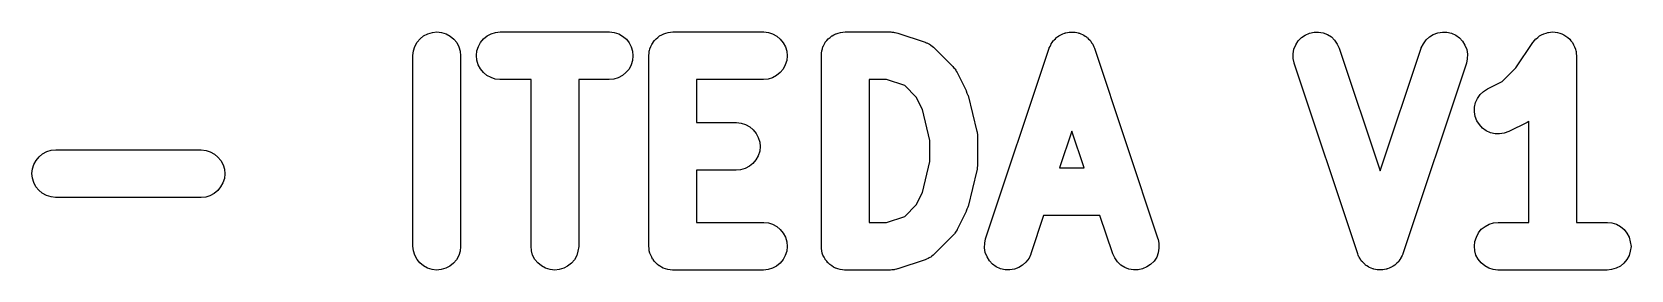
# Model space of a CAD drawing. Extents: x 140.57 to 149.43, y -52.29 to -51.66.
# Drawn here: x 145.235 to 149.432, y -52.289 to -51.664 of the extents above; entities that cross this region are included whole.
import ezdxf

# ---------------------------------------------------------------- set-up
doc = ezdxf.new("R2010")
doc.units = 0
doc.layers.add('BLACK', color=7, linetype='CONTINUOUS')

msp = doc.modelspace()

# ---------------------------------------------------------------- linework, layer by layer
at = {"layer": 'BLACK', "linetype": 'CONTINUOUS'}
for p, q in [((146.274, -51.6682), (146.286, -51.6648)), ((146.286, -51.6648), (146.298, -51.6637)), ((146.298, -51.6637), (146.31, -51.665)), ((146.31, -51.665), (146.322, -51.6686)), ((146.44, -51.6684), (146.452, -51.6649)), ((146.452, -51.6649), (146.464, -51.6637)), ((146.464, -51.6637), (146.75, -51.6637)), ((146.75, -51.6637), (146.751, -51.6637)), ((146.751, -51.6637), (146.763, -51.6651)), ((146.899, -51.6666), (146.905, -51.6649)), ((146.905, -51.6648), (146.911, -51.6643)), ((146.905, -51.6649), (146.905, -51.6648)), ((146.905, -51.6649), (146.905, -51.6649)), ((146.911, -51.6643), (146.917, -51.6637)), ((146.917, -51.6637), (147.155, -51.6637)), ((147.155, -51.6637), (147.156, -51.6637)), ((147.156, -51.6637), (147.168, -51.6651)), ((147.351, -51.6666), (147.357, -51.6649)), ((147.357, -51.6648), (147.363, -51.6643)), ((147.357, -51.6649), (147.357, -51.6648)), ((147.357, -51.6649), (147.357, -51.6649)), ((147.363, -51.6643), (147.369, -51.6637)), ((147.369, -51.6637), (147.488, -51.6637)), ((147.488, -51.6637), (147.489, -51.6637)), ((147.489, -51.6637), (147.492, -51.6641)), ((147.492, -51.6641), (147.496, -51.6642)), ((147.496, -51.6642), (147.499, -51.6648)), ((147.499, -51.6648), (147.501, -51.6651)), ((147.953, -51.6651), (147.957, -51.6641)), ((147.957, -51.6641), (147.959, -51.6641)), ((147.959, -51.6641), (147.96, -51.6638)), ((147.96, -51.6638), (147.965, -51.664)), ((147.965, -51.664), (147.969, -51.6639)), ((147.969, -51.6639), (147.971, -51.6642)), ((147.971, -51.6642), (147.973, -51.6642)), ((147.973, -51.6642), (147.977, -51.6652)), ((148.588, -51.6668), (148.6, -51.6641)), ((148.6, -51.6641), (148.612, -51.6639)), ((148.612, -51.6639), (148.624, -51.666)), ((148.925, -51.6658), (148.937, -51.6638)), ((148.937, -51.6638), (148.949, -51.6642)), ((148.949, -51.6642), (148.961, -51.667)), ((149.209, -51.6664), (149.214, -51.6648)), ((149.214, -51.6648), (149.215, -51.6648)), ((149.215, -51.6648), (149.221, -51.6642)), ((149.215, -51.6648), (149.215, -51.6648)), ((149.221, -51.6642), (149.227, -51.6637)), ((149.227, -51.6637), (149.227, -51.6637)), ((149.227, -51.6637), (149.227, -51.6637)), ((149.227, -51.6637), (149.233, -51.6644)), ((149.233, -51.6644), (149.239, -51.665)), ((149.239, -51.665), (149.239, -51.665)), ((149.239, -51.665), (149.239, -51.665)), ((149.239, -51.665), (149.245, -51.6668)), ((146.236, -51.7132), (146.24, -51.7016)), ((146.24, -51.7016), (146.246, -51.6909)), ((146.246, -51.6909), (146.254, -51.6815)), ((146.254, -51.6815), (146.263, -51.6739)), ((146.263, -51.6739), (146.274, -51.6682)), ((146.322, -51.6686), (146.333, -51.6744)), ((146.333, -51.6744), (146.342, -51.6822)), ((146.342, -51.6822), (146.35, -51.6916)), ((146.35, -51.6916), (146.355, -51.7024)), ((146.355, -51.7024), (146.359, -51.7141)), ((146.403, -51.7136), (146.407, -51.702)), ((146.407, -51.702), (146.412, -51.6912)), ((146.412, -51.6912), (146.42, -51.6818)), ((146.42, -51.6818), (146.43, -51.6741)), ((146.43, -51.6741), (146.44, -51.6684)), ((146.763, -51.6651), (146.775, -51.6687)), ((146.775, -51.6687), (146.785, -51.6746)), ((146.785, -51.6746), (146.795, -51.6825)), ((146.795, -51.6825), (146.802, -51.692)), ((146.802, -51.692), (146.808, -51.7028)), ((146.808, -51.7028), (146.811, -51.7145)), ((146.857, -51.7076), (146.859, -51.702)), ((146.859, -51.7016), (146.862, -51.6964)), ((146.859, -51.7018), (146.859, -51.7016)), ((146.859, -51.702), (146.859, -51.7018)), ((146.862, -51.6964), (146.865, -51.6912)), ((146.865, -51.6909), (146.869, -51.6864)), ((146.865, -51.6911), (146.865, -51.6909)), ((146.865, -51.6912), (146.865, -51.6911)), ((146.869, -51.6864), (146.873, -51.6818)), ((146.873, -51.6815), (146.878, -51.6778)), ((146.873, -51.6817), (146.873, -51.6815)), ((146.873, -51.6818), (146.873, -51.6817)), ((146.878, -51.6778), (146.882, -51.6741)), ((146.882, -51.6739), (146.888, -51.6712)), ((146.882, -51.674), (146.882, -51.6739)), ((146.882, -51.6741), (146.882, -51.674)), ((146.888, -51.6712), (146.893, -51.6684)), ((146.893, -51.6682), (146.899, -51.6666)), ((146.893, -51.6683), (146.893, -51.6682)), ((146.893, -51.6684), (146.893, -51.6683)), ((147.168, -51.6651), (147.179, -51.6687)), ((147.179, -51.6687), (147.19, -51.6746)), ((147.19, -51.6746), (147.199, -51.6825)), ((147.199, -51.6825), (147.207, -51.692)), ((147.207, -51.692), (147.213, -51.7028)), ((147.213, -51.7028), (147.216, -51.7145)), ((147.31, -51.7076), (147.311, -51.702)), ((147.311, -51.702), (147.312, -51.7018)), ((147.312, -51.7016), (147.314, -51.6964)), ((147.312, -51.7018), (147.312, -51.7016)), ((147.314, -51.6964), (147.317, -51.6912)), ((147.317, -51.6909), (147.321, -51.6864)), ((147.317, -51.6911), (147.317, -51.6909)), ((147.317, -51.6912), (147.317, -51.6911)), ((147.321, -51.6864), (147.325, -51.6818)), ((147.325, -51.6815), (147.33, -51.6778)), ((147.325, -51.6817), (147.325, -51.6815)), ((147.325, -51.6818), (147.325, -51.6817)), ((147.33, -51.6778), (147.334, -51.6741)), ((147.334, -51.6741), (147.335, -51.674)), ((147.335, -51.6739), (147.34, -51.6712)), ((147.335, -51.674), (147.335, -51.6739)), ((147.34, -51.6712), (147.345, -51.6684)), ((147.345, -51.6683), (147.346, -51.6682)), ((147.345, -51.6684), (147.345, -51.6683)), ((147.346, -51.6682), (147.351, -51.6666)), ((147.501, -51.6651), (147.504, -51.6661)), ((147.504, -51.6661), (147.508, -51.6669)), ((147.508, -51.6669), (147.579, -51.6907)), ((147.579, -51.6907), (147.58, -51.691)), ((147.58, -51.691), (147.582, -51.6918)), ((147.582, -51.6918), (147.584, -51.6923)), ((147.584, -51.6923), (147.587, -51.6943)), ((147.587, -51.6943), (147.591, -51.6961)), ((147.591, -51.6961), (147.593, -51.6972)), ((147.593, -51.6972), (147.594, -51.6981)), ((147.594, -51.6981), (147.598, -51.7008)), ((147.598, -51.7008), (147.601, -51.7033)), ((147.601, -51.7033), (147.602, -51.7046)), ((147.602, -51.7046), (147.604, -51.7058)), ((147.604, -51.7058), (147.651, -51.7534)), ((147.738, -52.2064), (147.905, -51.7064)), ((147.905, -51.7056), (147.907, -51.7017)), ((147.905, -51.7064), (147.905, -51.7056)), ((147.907, -51.7017), (147.909, -51.6977)), ((147.909, -51.6977), (147.91, -51.6961)), ((147.91, -51.6945), (147.913, -51.691)), ((147.91, -51.6961), (147.91, -51.6945)), ((147.913, -51.691), (147.915, -51.6874)), ((147.915, -51.6874), (147.917, -51.6861)), ((147.917, -51.6861), (147.918, -51.6847)), ((147.918, -51.6847), (147.921, -51.6817)), ((147.921, -51.6817), (147.924, -51.6786)), ((147.924, -51.6786), (147.925, -51.6776)), ((147.925, -51.6776), (147.927, -51.6764)), ((147.927, -51.6764), (147.93, -51.6741)), ((147.93, -51.6741), (147.934, -51.6717)), ((147.934, -51.6717), (147.935, -51.6709)), ((147.935, -51.6709), (147.937, -51.67)), ((147.937, -51.67), (147.941, -51.6685)), ((147.941, -51.6685), (147.945, -51.6668)), ((147.945, -51.6668), (147.947, -51.6664)), ((147.947, -51.6664), (147.948, -51.6658)), ((147.948, -51.6658), (147.953, -51.6651)), ((147.977, -51.6652), (147.981, -51.666)), ((147.981, -51.666), (147.983, -51.6666)), ((147.983, -51.6666), (147.984, -51.667)), ((147.984, -51.667), (147.988, -51.6688)), ((147.988, -51.6688), (147.992, -51.6704)), ((147.992, -51.6704), (147.994, -51.6713)), ((147.994, -51.6713), (147.996, -51.6721)), ((147.996, -51.6721), (147.999, -51.6746)), ((147.999, -51.6746), (148.003, -51.6769)), ((148.003, -51.6769), (148.004, -51.6782)), ((148.004, -51.6782), (148.005, -51.6792)), ((148.005, -51.6792), (148.008, -51.6823)), ((148.008, -51.6823), (148.012, -51.6853)), ((148.012, -51.6853), (148.013, -51.6868)), ((148.013, -51.6868), (148.014, -51.6881)), ((148.014, -51.6881), (148.016, -51.6918)), ((148.016, -51.6918), (148.019, -51.6953)), ((148.019, -51.6953), (148.019, -51.6969)), ((148.019, -51.6969), (148.02, -51.6984)), ((148.02, -51.6984), (148.022, -51.7025)), ((148.022, -51.7025), (148.024, -51.7064)), ((148.024, -51.7064), (148.19, -52.2064)), ((148.547, -51.709), (148.552, -51.6977)), ((148.552, -51.6977), (148.558, -51.6874)), ((148.558, -51.6874), (148.567, -51.6786)), ((148.567, -51.6786), (148.577, -51.6717)), ((148.577, -51.6717), (148.588, -51.6668)), ((148.624, -51.666), (148.635, -51.6704)), ((148.635, -51.6704), (148.646, -51.6769)), ((148.646, -51.6769), (148.654, -51.6853)), ((148.654, -51.6853), (148.661, -51.6953)), ((148.661, -51.6953), (148.666, -51.7064)), ((148.666, -51.7064), (148.774, -52.0285)), ((148.774, -52.0285), (148.881, -51.7064)), ((148.881, -51.7056), (148.887, -51.6945)), ((148.881, -51.7064), (148.881, -51.7056)), ((148.887, -51.6945), (148.894, -51.6847)), ((148.894, -51.6847), (148.903, -51.6764)), ((148.903, -51.6764), (148.913, -51.67)), ((148.913, -51.67), (148.925, -51.6658)), ((148.961, -51.667), (148.972, -51.6721)), ((148.972, -51.6721), (148.982, -51.6792)), ((148.982, -51.6792), (148.99, -51.6881)), ((148.99, -51.6881), (148.996, -51.6984)), ((148.996, -51.6984), (149.001, -51.7098)), ((149.13, -51.7578), (149.174, -51.6915)), ((149.174, -51.6915), (149.175, -51.6909)), ((149.175, -51.6908), (149.179, -51.6862)), ((149.175, -51.6909), (149.175, -51.6908)), ((149.175, -51.6909), (149.175, -51.6909)), ((149.175, -51.6909), (149.175, -51.6909)), ((149.179, -51.6862), (149.182, -51.6815)), ((149.182, -51.6815), (149.183, -51.6815)), ((149.183, -51.6815), (149.187, -51.6778)), ((149.183, -51.6815), (149.183, -51.6815)), ((149.187, -51.6778), (149.192, -51.6739)), ((149.192, -51.6738), (149.197, -51.6711)), ((149.192, -51.6739), (149.192, -51.6738)), ((149.192, -51.6739), (149.192, -51.6739)), ((149.197, -51.6711), (149.203, -51.6682)), ((149.203, -51.6682), (149.209, -51.6664)), ((149.203, -51.6682), (149.203, -51.6682)), ((149.203, -51.6682), (149.203, -51.6682)), ((149.245, -51.6668), (149.25, -51.6686)), ((149.25, -51.6686), (149.25, -51.6686)), ((149.25, -51.6686), (149.25, -51.6686)), ((149.25, -51.6686), (149.256, -51.6714)), ((149.256, -51.6714), (149.261, -51.6744)), ((149.261, -51.6744), (149.261, -51.6744)), ((149.261, -51.6744), (149.261, -51.6744)), ((149.261, -51.6744), (149.266, -51.678)), ((149.266, -51.678), (149.271, -51.6822)), ((149.271, -51.6822), (149.271, -51.6822)), ((149.271, -51.6822), (149.271, -51.6822)), ((149.271, -51.6822), (149.274, -51.6868)), ((149.274, -51.6868), (149.278, -51.6916)), ((149.278, -51.6916), (149.278, -51.6916)), ((149.278, -51.6916), (149.278, -51.6917)), ((149.278, -51.6917), (149.281, -51.6971)), ((149.281, -51.6971), (149.284, -51.7024)), ((149.284, -51.7024), (149.284, -51.7024)), ((149.284, -51.7024), (149.284, -51.7025)), ((149.284, -51.7025), (149.286, -51.7085)), ((146.235, -51.7253), (146.236, -51.7132)), ((146.235, -51.7262), (146.235, -51.7253)), ((146.235, -52.2262), (146.235, -51.7262)), ((146.359, -51.7141), (146.36, -51.7262)), ((146.36, -51.7262), (146.36, -52.2262)), ((146.402, -51.7258), (146.403, -51.7136)), ((146.403, -51.7379), (146.402, -51.7258)), ((146.406, -51.7496), (146.403, -51.7379)), ((146.811, -51.7388), (146.808, -51.7504)), ((146.811, -51.7145), (146.812, -51.7266)), ((146.812, -51.7266), (146.811, -51.7388)), ((146.854, -51.7253), (146.855, -51.7194)), ((146.854, -51.7257), (146.854, -51.7253)), ((146.854, -51.7258), (146.854, -51.7257)), ((146.854, -51.7262), (146.854, -51.7258)), ((146.854, -51.7258), (146.854, -51.7258)), ((146.854, -52.2262), (146.854, -51.7262)), ((146.855, -51.7136), (146.856, -51.7134)), ((146.855, -51.7194), (146.855, -51.7136)), ((146.856, -51.7132), (146.857, -51.7076)), ((146.856, -51.7134), (146.856, -51.7132)), ((147.216, -51.7388), (147.212, -51.7504)), ((147.216, -51.7145), (147.217, -51.7266)), ((147.217, -51.7266), (147.216, -51.7388)), ((147.307, -51.7194), (147.308, -51.7136)), ((147.307, -51.7253), (147.307, -51.7194)), ((147.307, -51.7257), (147.307, -51.7253)), ((147.307, -51.7258), (147.307, -51.7257)), ((147.307, -51.7262), (147.307, -51.7258)), ((147.307, -51.7258), (147.307, -51.7258)), ((147.307, -52.2262), (147.307, -51.7262)), ((147.308, -51.7132), (147.31, -51.7076)), ((147.308, -51.7134), (147.308, -51.7132)), ((147.308, -51.7136), (147.308, -51.7134)), ((148.545, -51.721), (148.547, -51.709)), ((148.545, -51.7332), (148.545, -51.721)), ((148.548, -51.7451), (148.545, -51.7332)), ((148.548, -51.746), (148.548, -51.7451)), ((148.715, -52.246), (148.548, -51.746)), ((149, -51.746), (148.833, -52.246)), ((149.002, -51.7341), (149, -51.746)), ((149.001, -51.7098), (149.003, -51.7219)), ((149.003, -51.7219), (149.002, -51.7341)), ((149.286, -51.7085), (149.287, -51.7141)), ((149.287, -51.7141), (149.288, -51.7141)), ((149.288, -51.7141), (149.288, -51.7141)), ((149.288, -51.7141), (149.288, -51.7202)), ((149.288, -51.7202), (149.289, -51.7262)), ((149.289, -51.7262), (149.289, -52.1637)), ((146.412, -51.7604), (146.406, -51.7496)), ((146.42, -51.7699), (146.412, -51.7604)), ((146.429, -51.7778), (146.42, -51.7699)), ((146.44, -51.7836), (146.429, -51.7778)), ((146.451, -51.7873), (146.44, -51.7836)), ((146.463, -51.7887), (146.451, -51.7873)), ((146.464, -51.7887), (146.463, -51.7887)), ((146.545, -51.7887), (146.464, -51.7887)), ((146.545, -52.2262), (146.545, -51.7887)), ((146.75, -51.7887), (146.67, -51.7887)), ((146.67, -51.7887), (146.67, -52.2262)), ((146.762, -51.7875), (146.75, -51.7887)), ((146.774, -51.784), (146.762, -51.7875)), ((146.785, -51.7782), (146.774, -51.784)), ((146.794, -51.7705), (146.785, -51.7782)), ((146.802, -51.7611), (146.794, -51.7705)), ((146.808, -51.7504), (146.802, -51.7611)), ((147.155, -51.7887), (146.979, -51.7887)), ((146.979, -51.7887), (146.979, -51.9018)), ((147.167, -51.7875), (147.155, -51.7887)), ((147.179, -51.784), (147.167, -51.7875)), ((147.189, -51.7782), (147.179, -51.784)), ((147.199, -51.7705), (147.189, -51.7782)), ((147.207, -51.7611), (147.199, -51.7705)), ((147.212, -51.7504), (147.207, -51.7611)), ((147.432, -51.7887), (147.432, -52.1637)), ((147.478, -51.7887), (147.432, -51.7887)), ((147.526, -51.8046), (147.478, -51.7887)), ((147.651, -51.7534), (147.652, -51.754)), ((147.652, -51.754), (147.654, -51.7568)), ((147.654, -51.7568), (147.657, -51.7593)), ((147.657, -51.7593), (147.658, -51.7615)), ((147.658, -51.7615), (147.66, -51.7636)), ((147.66, -51.7636), (147.661, -51.7667)), ((147.661, -51.7667), (147.663, -51.7697)), ((147.663, -51.7697), (147.687, -51.8173)), ((149.094, -51.7939), (149.13, -51.7578)), ((147.556, -51.8346), (147.526, -51.8046)), ((147.687, -51.8173), (147.687, -51.8181)), ((147.687, -51.8181), (147.687, -51.8183)), ((147.687, -51.8183), (147.687, -51.8186)), ((147.687, -51.8186), (147.689, -51.8241)), ((147.689, -51.8241), (147.691, -51.8295)), ((147.691, -51.8295), (147.691, -51.8298)), ((147.691, -51.8298), (147.692, -51.8301)), ((147.692, -51.8301), (147.715, -51.9253)), ((149.029, -51.838), (149.036, -51.828)), ((149.036, -51.828), (149.045, -51.8196)), ((149.045, -51.8196), (149.055, -51.8131)), ((149.055, -51.8131), (149.094, -51.7939)), ((147.572, -51.867), (147.556, -51.8346)), ((147.592, -51.9482), (147.572, -51.867)), ((149.021, -51.861), (149.024, -51.8491)), ((149.021, -51.8731), (149.021, -51.861)), ((149.023, -51.8852), (149.021, -51.8731)), ((149.024, -51.8491), (149.029, -51.838)), ((146.979, -51.9018), (147.083, -51.9018)), ((147.083, -51.9018), (147.084, -51.9018)), ((147.084, -51.9018), (147.096, -51.9032)), ((147.096, -51.9032), (147.108, -51.9068)), ((147.108, -51.9068), (147.119, -51.9127)), ((147.119, -51.9127), (147.128, -51.9206)), ((149.027, -51.8966), (149.023, -51.8852)), ((149.034, -51.907), (149.027, -51.8966)), ((149.042, -51.9159), (149.034, -51.907)), ((149.052, -51.923), (149.042, -51.9159)), ((149.159, -51.9011), (149.111, -51.9249)), ((149.162, -51.8993), (149.159, -51.9011)), ((149.164, -51.8983), (149.162, -51.8993)), ((149.164, -52.1637), (149.164, -51.8983)), ((147.128, -51.9206), (147.136, -51.9301)), ((147.136, -51.9301), (147.141, -51.9409)), ((147.141, -51.9409), (147.145, -51.9526)), ((147.145, -51.9526), (147.146, -51.9647)), ((147.592, -52.0042), (147.592, -51.9482)), ((147.715, -51.9253), (147.716, -51.9262)), ((147.716, -51.9262), (147.716, -51.9273)), ((147.716, -51.9273), (147.716, -51.9283)), ((147.716, -51.9283), (147.717, -51.9333)), ((147.717, -51.9333), (147.717, -51.9383)), ((147.717, -51.9383), (147.717, -51.9394)), ((147.717, -51.9394), (147.717, -51.9405)), ((147.717, -51.9405), (147.717, -52.0119)), ((147.964, -51.9238), (147.932, -52.0208)), ((147.997, -52.0208), (147.964, -51.9238)), ((149.063, -51.9281), (149.052, -51.923)), ((149.075, -51.931), (149.063, -51.9281)), ((149.087, -51.9314), (149.075, -51.931)), ((149.099, -51.9295), (149.087, -51.9314)), ((149.111, -51.9253), (149.099, -51.9295)), ((149.111, -51.9249), (149.111, -51.9253)), ((145.24, -52.0115), (145.246, -52.0008)), ((145.246, -52.0008), (145.254, -51.9914)), ((145.254, -51.9914), (145.263, -51.9837)), ((145.263, -51.9837), (145.274, -51.9779)), ((145.274, -51.9779), (145.285, -51.9744)), ((145.285, -51.9744), (145.298, -51.9732)), ((145.298, -51.9732), (145.679, -51.9732)), ((145.679, -51.9732), (145.692, -51.9746)), ((145.679, -51.9732), (145.679, -51.9732)), ((145.692, -51.9746), (145.703, -51.9783)), ((145.703, -51.9783), (145.714, -51.9841)), ((145.714, -51.9841), (145.723, -51.992)), ((145.723, -51.992), (145.731, -52.0015)), ((147.135, -51.9992), (147.127, -52.0086)), ((147.141, -51.9885), (147.135, -51.9992)), ((147.145, -51.9769), (147.141, -51.9885)), ((147.146, -51.9647), (147.145, -51.9769)), ((145.235, -52.0353), (145.236, -52.0231)), ((145.236, -52.0474), (145.235, -52.0353)), ((145.236, -52.0231), (145.24, -52.0115)), ((145.731, -52.0015), (145.737, -52.0123)), ((145.737, -52.0123), (145.74, -52.024)), ((145.74, -52.024), (145.741, -52.0361)), ((145.741, -52.0361), (145.74, -52.0483)), ((147.083, -52.0268), (146.979, -52.0268)), ((146.979, -52.0268), (146.979, -52.1637)), ((147.095, -52.0256), (147.083, -52.0268)), ((147.107, -52.0221), (147.095, -52.0256)), ((147.118, -52.0163), (147.107, -52.0221)), ((147.127, -52.0086), (147.118, -52.0163)), ((147.572, -52.0853), (147.592, -52.0042)), ((147.715, -52.0271), (147.692, -52.1223)), ((147.716, -52.026), (147.715, -52.0271)), ((147.717, -52.015), (147.716, -52.0199)), ((147.716, -52.0199), (147.716, -52.0249)), ((147.716, -52.0249), (147.716, -52.026)), ((147.717, -52.0119), (147.717, -52.0128)), ((147.717, -52.0128), (147.717, -52.0139)), ((147.717, -52.0139), (147.717, -52.015)), ((147.932, -52.0208), (147.997, -52.0208)), ((145.24, -52.0591), (145.236, -52.0474)), ((145.245, -52.0699), (145.24, -52.0591)), ((145.253, -52.0794), (145.245, -52.0699)), ((145.262, -52.0873), (145.253, -52.0794)), ((145.723, -52.0801), (145.713, -52.0878)), ((145.73, -52.0707), (145.723, -52.0801)), ((145.736, -52.0599), (145.73, -52.0707)), ((145.74, -52.0483), (145.736, -52.0599)), ((145.273, -52.0932), (145.262, -52.0873)), ((145.285, -52.0968), (145.273, -52.0932)), ((145.297, -52.0982), (145.285, -52.0968)), ((145.298, -52.0982), (145.297, -52.0982)), ((145.679, -52.0982), (145.298, -52.0982)), ((145.691, -52.097), (145.679, -52.0982)), ((145.702, -52.0935), (145.691, -52.097)), ((145.713, -52.0878), (145.702, -52.0935)), ((147.526, -52.1478), (147.556, -52.1177)), ((147.556, -52.1177), (147.572, -52.0853)), ((147.691, -52.1237), (147.689, -52.1292)), ((147.692, -52.1223), (147.691, -52.1231)), ((147.691, -52.1231), (147.691, -52.1234)), ((147.691, -52.1234), (147.691, -52.1237)), ((146.979, -52.1637), (147.155, -52.1637)), ((147.155, -52.1637), (147.156, -52.1637)), ((147.156, -52.1637), (147.168, -52.1651)), ((147.168, -52.1651), (147.179, -52.1687)), ((147.179, -52.1687), (147.19, -52.1746)), ((147.432, -52.1637), (147.478, -52.1637)), ((147.478, -52.1637), (147.526, -52.1478)), ((147.687, -52.1351), (147.663, -52.1827)), ((147.689, -52.1292), (147.687, -52.1346)), ((147.687, -52.1346), (147.687, -52.1348)), ((147.687, -52.1348), (147.687, -52.1351)), ((147.89, -52.1458), (147.857, -52.246)), ((148.038, -52.1458), (147.89, -52.1458)), ((148.072, -52.246), (148.038, -52.1458)), ((149.049, -52.1741), (149.06, -52.1684)), ((149.06, -52.1684), (149.071, -52.1649)), ((149.071, -52.1649), (149.083, -52.1637)), ((149.083, -52.1637), (149.164, -52.1637)), ((149.289, -52.1637), (149.369, -52.1637)), ((149.369, -52.1637), (149.37, -52.1637)), ((149.37, -52.1637), (149.382, -52.1651)), ((149.382, -52.1651), (149.394, -52.1687)), ((149.394, -52.1687), (149.404, -52.1746)), ((147.19, -52.1746), (147.199, -52.1825)), ((147.199, -52.1825), (147.207, -52.192)), ((147.207, -52.192), (147.213, -52.2028)), ((147.213, -52.2028), (147.216, -52.2145)), ((147.651, -52.199), (147.604, -52.2466)), ((147.654, -52.1962), (147.651, -52.199)), ((147.656, -52.1937), (147.654, -52.1962)), ((147.657, -52.1915), (147.656, -52.1937)), ((147.659, -52.1895), (147.657, -52.1915)), ((147.661, -52.1864), (147.659, -52.1895)), ((147.663, -52.1835), (147.661, -52.1864)), ((147.663, -52.1827), (147.663, -52.1835)), ((147.736, -52.2183), (147.738, -52.2064)), ((148.19, -52.2064), (148.191, -52.2073)), ((148.191, -52.2073), (148.193, -52.2192)), ((149.022, -52.2136), (149.026, -52.202)), ((149.026, -52.202), (149.032, -52.1912)), ((149.032, -52.1912), (149.039, -52.1818)), ((149.039, -52.1818), (149.049, -52.1741)), ((149.404, -52.1746), (149.414, -52.1825)), ((149.414, -52.1825), (149.421, -52.192)), ((149.421, -52.192), (149.427, -52.2028)), ((149.427, -52.2028), (149.43, -52.2145)), ((146.236, -52.2383), (146.235, -52.2262)), ((146.24, -52.25), (146.236, -52.2383)), ((146.246, -52.2608), (146.24, -52.25)), ((146.355, -52.2508), (146.349, -52.2615)), ((146.359, -52.2392), (146.355, -52.2508)), ((146.36, -52.2271), (146.359, -52.2392)), ((146.36, -52.2262), (146.36, -52.2271)), ((146.546, -52.2383), (146.545, -52.2262)), ((146.549, -52.25), (146.546, -52.2383)), ((146.555, -52.2608), (146.549, -52.25)), ((146.665, -52.2508), (146.659, -52.2615)), ((146.668, -52.2392), (146.665, -52.2508)), ((146.67, -52.2271), (146.668, -52.2392)), ((146.67, -52.2262), (146.67, -52.2271)), ((146.855, -52.2321), (146.854, -52.2262)), ((146.855, -52.2379), (146.855, -52.2321)), ((146.855, -52.2381), (146.855, -52.2379)), ((146.855, -52.2383), (146.855, -52.2381)), ((146.857, -52.244), (146.855, -52.2383)), ((146.859, -52.2496), (146.857, -52.244)), ((146.859, -52.2498), (146.859, -52.2496)), ((146.859, -52.25), (146.859, -52.2498)), ((146.862, -52.2552), (146.859, -52.25)), ((147.212, -52.2504), (147.207, -52.2611)), ((147.216, -52.2388), (147.212, -52.2504)), ((147.216, -52.2145), (147.217, -52.2266)), ((147.217, -52.2266), (147.216, -52.2388)), ((147.307, -52.2321), (147.307, -52.2262)), ((147.308, -52.2379), (147.307, -52.2321)), ((147.308, -52.2381), (147.308, -52.2379)), ((147.308, -52.2383), (147.308, -52.2381)), ((147.309, -52.244), (147.308, -52.2383)), ((147.311, -52.2496), (147.309, -52.244)), ((147.311, -52.2498), (147.311, -52.2496)), ((147.311, -52.25), (147.311, -52.2498)), ((147.314, -52.2552), (147.311, -52.25)), ((147.597, -52.2521), (147.594, -52.2548)), ((147.6, -52.2497), (147.597, -52.2521)), ((147.602, -52.2483), (147.6, -52.2497)), ((147.603, -52.2472), (147.602, -52.2483)), ((147.604, -52.2466), (147.603, -52.2472)), ((147.735, -52.2305), (147.736, -52.2183)), ((147.737, -52.2425), (147.735, -52.2305)), ((147.742, -52.2539), (147.737, -52.2425)), ((147.857, -52.2468), (147.852, -52.2578)), ((147.857, -52.246), (147.857, -52.2468)), ((148.077, -52.2571), (148.072, -52.246)), ((148.191, -52.2434), (148.187, -52.2547)), ((148.193, -52.2314), (148.191, -52.2434)), ((148.193, -52.2192), (148.193, -52.2314)), ((148.716, -52.2499), (148.715, -52.246)), ((148.718, -52.2539), (148.716, -52.2499)), ((148.831, -52.2507), (148.829, -52.2547)), ((148.833, -52.2468), (148.831, -52.2507)), ((148.833, -52.246), (148.833, -52.2468)), ((149.021, -52.2258), (149.022, -52.2136)), ((149.022, -52.2379), (149.021, -52.2258)), ((149.025, -52.2496), (149.022, -52.2379)), ((149.031, -52.2604), (149.025, -52.2496)), ((149.427, -52.2504), (149.421, -52.2611)), ((149.43, -52.2388), (149.427, -52.2504)), ((149.43, -52.2145), (149.432, -52.2266)), ((149.432, -52.2266), (149.43, -52.2388)), ((146.253, -52.2702), (146.246, -52.2608)), ((146.263, -52.278), (146.253, -52.2702)), ((146.273, -52.2838), (146.263, -52.278)), ((146.285, -52.2874), (146.273, -52.2838)), ((146.297, -52.2887), (146.285, -52.2874)), ((146.309, -52.2876), (146.297, -52.2887)), ((146.321, -52.2841), (146.309, -52.2876)), ((146.332, -52.2785), (146.321, -52.2841)), ((146.341, -52.2708), (146.332, -52.2785)), ((146.349, -52.2615), (146.341, -52.2708)), ((146.563, -52.2702), (146.555, -52.2608)), ((146.572, -52.278), (146.563, -52.2702)), ((146.583, -52.2838), (146.572, -52.278)), ((146.595, -52.2874), (146.583, -52.2838)), ((146.607, -52.2887), (146.595, -52.2874)), ((146.619, -52.2876), (146.607, -52.2887)), ((146.631, -52.2841), (146.619, -52.2876)), ((146.641, -52.2785), (146.631, -52.2841)), ((146.651, -52.2708), (146.641, -52.2785)), ((146.659, -52.2615), (146.651, -52.2708)), ((146.864, -52.2604), (146.862, -52.2552)), ((146.865, -52.2606), (146.864, -52.2604)), ((146.865, -52.2608), (146.865, -52.2606)), ((146.868, -52.2653), (146.865, -52.2608)), ((146.872, -52.2699), (146.868, -52.2653)), ((146.872, -52.2701), (146.872, -52.2699)), ((146.872, -52.2702), (146.872, -52.2701)), ((146.877, -52.274), (146.872, -52.2702)), ((146.881, -52.2778), (146.877, -52.274)), ((146.882, -52.2779), (146.881, -52.2778)), ((146.882, -52.278), (146.882, -52.2779)), ((146.887, -52.2808), (146.882, -52.278)), ((146.892, -52.2836), (146.887, -52.2808)), ((146.892, -52.2837), (146.892, -52.2836)), ((146.892, -52.2838), (146.892, -52.2837)), ((146.898, -52.2855), (146.892, -52.2838)), ((146.904, -52.2873), (146.898, -52.2855)), ((146.904, -52.2874), (146.904, -52.2873)), ((146.904, -52.2873), (146.904, -52.2873)), ((146.91, -52.288), (146.904, -52.2874)), ((146.916, -52.2887), (146.91, -52.288)), ((146.917, -52.2887), (146.916, -52.2887)), ((146.916, -52.2887), (146.916, -52.2887)), ((146.916, -52.2887), (146.916, -52.2887)), ((146.916, -52.2887), (146.916, -52.2887)), ((147.155, -52.2887), (146.917, -52.2887)), ((147.167, -52.2875), (147.155, -52.2887)), ((147.179, -52.284), (147.167, -52.2875)), ((147.189, -52.2782), (147.179, -52.284)), ((147.199, -52.2705), (147.189, -52.2782)), ((147.207, -52.2611), (147.199, -52.2705)), ((147.317, -52.2604), (147.314, -52.2552)), ((147.317, -52.2606), (147.317, -52.2604)), ((147.317, -52.2608), (147.317, -52.2606)), ((147.321, -52.2653), (147.317, -52.2608)), ((147.324, -52.2699), (147.321, -52.2653)), ((147.325, -52.2701), (147.324, -52.2699)), ((147.325, -52.2702), (147.325, -52.2701)), ((147.329, -52.274), (147.325, -52.2702)), ((147.334, -52.2778), (147.329, -52.274)), ((147.334, -52.2779), (147.334, -52.2778)), ((147.334, -52.278), (147.334, -52.2779)), ((147.339, -52.2808), (147.334, -52.278)), ((147.344, -52.2836), (147.339, -52.2808)), ((147.345, -52.2837), (147.344, -52.2836)), ((147.345, -52.2838), (147.345, -52.2837)), ((147.35, -52.2855), (147.345, -52.2838)), ((147.356, -52.2873), (147.35, -52.2855)), ((147.356, -52.2874), (147.356, -52.2873)), ((147.356, -52.2873), (147.356, -52.2873)), ((147.362, -52.288), (147.356, -52.2874)), ((147.368, -52.2887), (147.362, -52.288)), ((147.369, -52.2887), (147.368, -52.2887)), ((147.488, -52.2887), (147.369, -52.2887)), ((147.369, -52.2887), (147.369, -52.2887)), ((147.369, -52.2887), (147.369, -52.2887)), ((147.369, -52.2887), (147.369, -52.2887)), ((147.492, -52.2883), (147.488, -52.2887)), ((147.495, -52.2883), (147.492, -52.2883)), ((147.498, -52.2878), (147.495, -52.2883)), ((147.5, -52.2875), (147.498, -52.2878)), ((147.504, -52.2865), (147.5, -52.2875)), ((147.507, -52.2858), (147.504, -52.2865)), ((147.508, -52.2855), (147.507, -52.2858)), ((147.579, -52.2617), (147.508, -52.2855)), ((147.581, -52.2609), (147.579, -52.2617)), ((147.583, -52.2604), (147.581, -52.2609)), ((147.587, -52.2584), (147.583, -52.2604)), ((147.59, -52.2567), (147.587, -52.2584)), ((147.592, -52.2556), (147.59, -52.2567)), ((147.594, -52.2548), (147.592, -52.2556)), ((147.748, -52.2643), (147.742, -52.2539)), ((147.756, -52.2732), (147.748, -52.2643)), ((147.766, -52.2803), (147.756, -52.2732)), ((147.777, -52.2853), (147.766, -52.2803)), ((147.789, -52.2881), (147.777, -52.2853)), ((147.802, -52.2886), (147.789, -52.2881)), ((147.814, -52.2866), (147.802, -52.2886)), ((147.825, -52.2824), (147.814, -52.2866)), ((147.835, -52.276), (147.825, -52.2824)), ((147.844, -52.2677), (147.835, -52.276)), ((147.852, -52.2578), (147.844, -52.2677)), ((148.084, -52.2671), (148.077, -52.2571)), ((148.093, -52.2755), (148.084, -52.2671)), ((148.103, -52.282), (148.093, -52.2755)), ((148.114, -52.2864), (148.103, -52.282)), ((148.126, -52.2885), (148.114, -52.2864)), ((148.138, -52.2882), (148.126, -52.2885)), ((148.15, -52.2856), (148.138, -52.2882)), ((148.161, -52.2807), (148.15, -52.2856)), ((148.171, -52.2738), (148.161, -52.2807)), ((148.18, -52.265), (148.171, -52.2738)), ((148.187, -52.2547), (148.18, -52.265)), ((148.719, -52.2555), (148.718, -52.2539)), ((148.719, -52.2571), (148.719, -52.2555)), ((148.722, -52.2606), (148.719, -52.2571)), ((148.724, -52.2643), (148.722, -52.2606)), ((148.725, -52.2656), (148.724, -52.2643)), ((148.727, -52.2671), (148.725, -52.2656)), ((148.73, -52.27), (148.727, -52.2671)), ((148.733, -52.2732), (148.73, -52.27)), ((148.734, -52.2742), (148.733, -52.2732)), ((148.735, -52.2755), (148.734, -52.2742)), ((148.739, -52.2778), (148.735, -52.2755)), ((148.743, -52.2803), (148.739, -52.2778)), ((148.744, -52.281), (148.743, -52.2803)), ((148.746, -52.282), (148.744, -52.281)), ((148.75, -52.2836), (148.746, -52.282)), ((148.754, -52.2853), (148.75, -52.2836)), ((148.755, -52.2858), (148.754, -52.2853)), ((148.757, -52.2864), (148.755, -52.2858)), ((148.761, -52.2871), (148.757, -52.2864)), ((148.766, -52.2881), (148.761, -52.2871)), ((148.767, -52.2882), (148.766, -52.2881)), ((148.769, -52.2885), (148.767, -52.2882)), ((148.773, -52.2884), (148.769, -52.2885)), ((148.778, -52.2886), (148.773, -52.2884)), ((148.779, -52.2883), (148.778, -52.2886)), ((148.781, -52.2882), (148.779, -52.2883)), ((148.785, -52.2873), (148.781, -52.2882)), ((148.79, -52.2866), (148.785, -52.2873)), ((148.791, -52.286), (148.79, -52.2866)), ((148.793, -52.2856), (148.791, -52.286)), ((148.797, -52.2839), (148.793, -52.2856)), ((148.801, -52.2824), (148.797, -52.2839)), ((148.803, -52.2814), (148.801, -52.2824)), ((148.804, -52.2807), (148.803, -52.2814)), ((148.808, -52.2783), (148.804, -52.2807)), ((148.812, -52.276), (148.808, -52.2783)), ((148.813, -52.2748), (148.812, -52.276)), ((148.814, -52.2738), (148.813, -52.2748)), ((148.817, -52.2706), (148.814, -52.2738)), ((148.821, -52.2677), (148.817, -52.2706)), ((148.822, -52.2663), (148.821, -52.2677)), ((148.823, -52.265), (148.822, -52.2663)), ((148.825, -52.2613), (148.823, -52.265)), ((148.828, -52.2578), (148.825, -52.2613)), ((148.829, -52.2547), (148.828, -52.2562)), ((148.828, -52.2562), (148.828, -52.2578)), ((149.039, -52.2699), (149.031, -52.2604)), ((149.048, -52.2778), (149.039, -52.2699)), ((149.059, -52.2836), (149.048, -52.2778)), ((149.07, -52.2873), (149.059, -52.2836)), ((149.082, -52.2887), (149.07, -52.2873)), ((149.083, -52.2887), (149.082, -52.2887)), ((149.369, -52.2887), (149.083, -52.2887)), ((149.381, -52.2875), (149.369, -52.2887)), ((149.393, -52.284), (149.381, -52.2875)), ((149.404, -52.2782), (149.393, -52.284)), ((149.413, -52.2705), (149.404, -52.2782)), ((149.421, -52.2611), (149.413, -52.2705))]:
    msp.add_line(p, q, dxfattribs=at)

doc.saveas('drawing.dxf')
